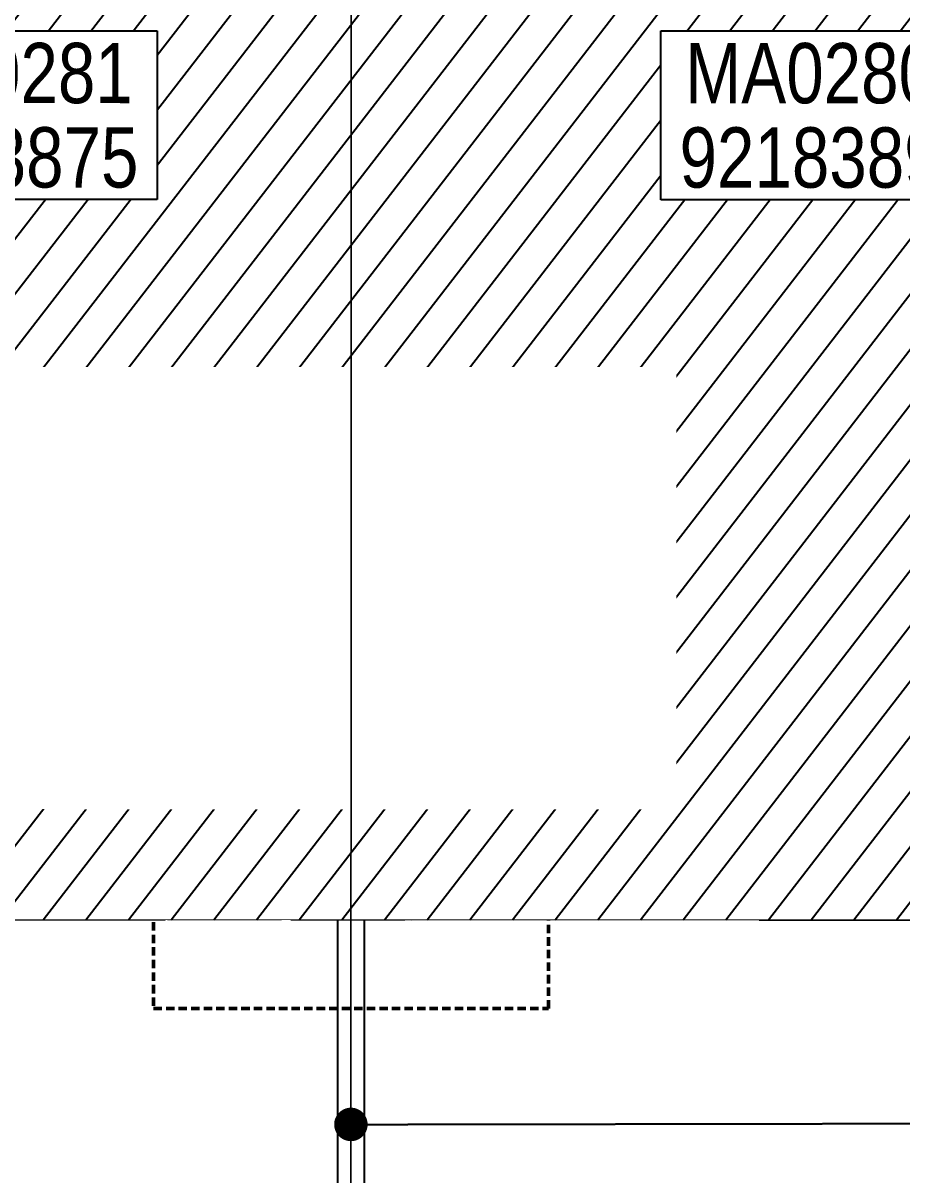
# Model space of a CAD drawing. Header units: centimetres. Extents: x -6122352 to 7132207, y -1694241 to 1947892.
# Drawn here: x 207969 to 214535, y -128891 to -120292 of the extents above; entities that cross this region are included whole.
import ezdxf
from ezdxf.xclip import XClip

# ---------------------------------------------------------------- set-up
doc = ezdxf.new("R2010")
doc.units = ezdxf.units.CM
doc.header["$MEASUREMENT"] = 0
doc.header["$XCLIPFRAME"] = 2
for name, pattern in [('DASHED2', [0.375, 0.25, -0.125]), ('XR-AR-END-SETTING OUT PLAN$0$23585-XR-AR-END-GROUND FLOOR$0$23261-XR-AR-SI-GF$0$HIDDEN', [0.375, 0.25, -0.125]), ('XR-AR-END-SETTING OUT PLAN$0$23585-XR-AR-END-GROUND FLOOR$0$945-4P-1-101-GROUND FLOOR PLAN$0$XR-MIDDLE-GROUND FLOOR PLAN$0$HIDDEN2', [0.1875, 0.125, -0.0625]), ('XR-AR-END-SETTING OUT PLAN$0$23585-XR-AR-END-GROUND FLOOR$0$XR-END-GROUND FLOOR PLAN$0$HIDDEN', [9.524999999999999, 6.35, -3.175]), ('XR-AR-END-SETTING OUT PLAN$0$23585-XR-AR-END-GROUND FLOOR$0$XR-END-GROUND FLOOR PLAN$0$HIDDEN2', [0.1875, 0.125, -0.0625]), ('XR-AR-MID-SETTING OUT FOR MASTER$0$23585-XR-AR-MID-GROUND FLOOR$0$23261-XR-AR-SI-GF$0$HIDDEN', [0.375, 0.25, -0.125]), ('XR-AR-MID-SETTING OUT FOR MASTER$0$23585-XR-AR-MID-GROUND FLOOR$0$945-4P-1-101-GROUND FLOOR PLAN$0$XR-MIDDLE-GROUND FLOOR PLAN$0$HIDDEN', [9.524999999999999, 6.35, -3.175]), ('XR-AR-MID-SETTING OUT FOR MASTER$0$23585-XR-AR-MID-GROUND FLOOR$0$945-4P-1-101-GROUND FLOOR PLAN$0$XR-MIDDLE-GROUND FLOOR PLAN$0$HIDDEN2', [0.1875, 0.125, -0.0625])]:
    doc.linetypes.add(name, pattern=pattern)
for name, color, linetype in [('00-MI-DIM', 7, 'Continuous'), ('@MI-REF LAYER', 7, 'Continuous'), ('B_TH_6', 7, 'Continuous'), ('XR-AR-END-SETTING OUT PLAN$0$23585-XR-AR-END-GROUND FLOOR$0$A-Flor-Hral', 3, 'Continuous'), ('XR-AR-END-SETTING OUT PLAN$0$23585-XR-AR-END-GROUND FLOOR$0$A-Flor-Strs', 1, 'Continuous'), ('XR-AR-MID-SETTING OUT FOR MASTER$0$23585-XR-AR-MID-GROUND FLOOR$0$GS-HATCH-FLOOR TILE', 251, 'Continuous')]:
    doc.layers.add(name, color=color, linetype=linetype)
doc.layers.add('08-Compound Wall-4', color=7, linetype='Continuous', lineweight=25, true_color=0xff4405)
doc.layers.add('23585-XR-AR-DAMAC PLOT LIMITS$0$1-End units', color=7, linetype='Continuous', lineweight=5, true_color=0xf8991e)
for name, color, linetype, lineweight in [('23585-XR-AR-DAMAC PLOT LIMITS$0$1-Mid units', 41, 'Continuous', 5), ('@ Foundations', 4, 'DASHED2', 50), ('A-ANNO-TEXT', 3, 'Continuous', 25), ('XR-AR-END-SETTING OUT PLAN$0$23585-XR-AR-END-GROUND FLOOR$0$A-DOOR-FULL', 1, 'Continuous', 9), ('XR-AR-END-SETTING OUT PLAN$0$23585-XR-AR-END-GROUND FLOOR$0$A-FLOR-OVHD', 9, 'XR-AR-END-SETTING OUT PLAN$0$23585-XR-AR-END-GROUND FLOOR$0$23261-XR-AR-SI-GF$0$HIDDEN', 15), ('XR-AR-END-SETTING OUT PLAN$0$23585-XR-AR-END-GROUND FLOOR$0$A-GLAZ-SILL', 8, 'Continuous', 5), ('XR-AR-END-SETTING OUT PLAN$0$23585-XR-AR-END-GROUND FLOOR$0$A-GLAZ-WNDO', 232, 'Continuous', 9), ('XR-AR-END-SETTING OUT PLAN$0$23585-XR-AR-END-GROUND FLOOR$0$A-WALL', 7, 'Continuous', 30), ('XR-AR-END-SETTING OUT PLAN$0$23585-XR-AR-END-GROUND FLOOR$0$A-WALL-FNSH', 9, 'Continuous', 5), ('XR-AR-END-SETTING OUT PLAN$0$23585-XR-AR-END-GROUND FLOOR$0$S-COLS', 51, 'Continuous', 40), ('XR-AR-END-SETTING OUT PLAN$0$23585-XR-AR-END-GROUND FLOOR$0$S-COLS-PATT', 8, 'Continuous', 5), ('XR-AR-MID-SETTING OUT FOR MASTER$0$23585-XR-AR-MID-GROUND FLOOR$0$$A-GLAZ-WNDO', 232, 'Continuous', 9), ('XR-AR-MID-SETTING OUT FOR MASTER$0$23585-XR-AR-MID-GROUND FLOOR$0$$A-WALL', 1, 'Continuous', 5), ('XR-AR-MID-SETTING OUT FOR MASTER$0$23585-XR-AR-MID-GROUND FLOOR$0$A-DOOR', 31, 'Continuous', 5), ('XR-AR-MID-SETTING OUT FOR MASTER$0$23585-XR-AR-MID-GROUND FLOOR$0$A-DOOR-FULL', 1, 'Continuous', 9), ('XR-AR-MID-SETTING OUT FOR MASTER$0$23585-XR-AR-MID-GROUND FLOOR$0$A-FLOR-OVHD', 9, 'XR-AR-MID-SETTING OUT FOR MASTER$0$23585-XR-AR-MID-GROUND FLOOR$0$23261-XR-AR-SI-GF$0$HIDDEN', 15), ('XR-AR-MID-SETTING OUT FOR MASTER$0$23585-XR-AR-MID-GROUND FLOOR$0$A-FLOR-PATT', 8, 'Continuous', 5), ('XR-AR-MID-SETTING OUT FOR MASTER$0$23585-XR-AR-MID-GROUND FLOOR$0$A-GLAZ-SILL', 8, 'Continuous', 5), ('XR-AR-MID-SETTING OUT FOR MASTER$0$23585-XR-AR-MID-GROUND FLOOR$0$A-GLAZ-WNDO', 232, 'Continuous', 9), ('XR-AR-MID-SETTING OUT FOR MASTER$0$23585-XR-AR-MID-GROUND FLOOR$0$A-WALL', 7, 'Continuous', 30), ('XR-AR-MID-SETTING OUT FOR MASTER$0$23585-XR-AR-MID-GROUND FLOOR$0$A-WALL-FNSH', 9, 'Continuous', 5), ('XR-AR-MID-SETTING OUT FOR MASTER$0$23585-XR-AR-MID-GROUND FLOOR$0$S-COLS', 51, 'Continuous', 40)]:
    doc.layers.add(name, color=color, linetype=linetype, lineweight=lineweight)
doc.styles.add('Xref group 33-41$0$Overall SOP Plan$0$LAC-609-NG10-1-XREF-GRID-125SC$0$GRID-DIM-NO', font='arial.ttf', dxfattribs={"width": 0.8})

# ---------------------------------------------------------------- blocks, each defined once
blk = doc.blocks.new('23585-XR-AR-DAMAC PLOT LIMITS')
at = {"layer": '23585-XR-AR-DAMAC PLOT LIMITS$0$1-End units', "color": 251, "true_color": 0x636466}
blk.add_lwpolyline([(496607.6463000001, 2768971.997500001), (496613.8277000003, 2768978.743899999), (496631.5229000002, 2768962.529899999), (496625.3415000001, 2768955.7837)], close=True, dxfattribs=at)
at = {"layer": '23585-XR-AR-DAMAC PLOT LIMITS$0$1-Mid units', "color": 251, "true_color": 0x636466}
blk.add_lwpolyline([(496613.8277000003, 2768978.743899999), (496617.8810999999, 2768983.1675), (496635.5762999998, 2768966.9537), (496631.5229000002, 2768962.529899999)], close=True, dxfattribs=at)
blk = doc.blocks.new('A$Cf093b529')
at = {"layer": 'A-ANNO-TEXT'}
blk.add_blockref('23585-XR-AR-DAMAC PLOT LIMITS', (-495391.9901121984, -2768603.441896566), dxfattribs=at)
blk = doc.blocks.new('XR-AR-END-SETTING OUT PLAN$0$23585-XR-AR-END-GROUND FLOOR$0$XR-END-GROUND FLOOR PLAN$0$A$C69996ABC')
at = {"layer": 'XR-AR-END-SETTING OUT PLAN$0$23585-XR-AR-END-GROUND FLOOR$0$A-GLAZ-SILL'}
blk.add_line((0.2499999770720933, 0.9999993968456202), (0.249999977072207, 0.0999993968456252), dxfattribs=at)
at = {"layer": 'XR-AR-END-SETTING OUT PLAN$0$23585-XR-AR-END-GROUND FLOOR$0$A-GLAZ-WNDO'}
for p, q in [((-2.292778056300904e-08, 0.9999993968456202), (-2.292778056300904e-08, 0.9499993968456231)), ((0.2499999770720933, 0.9999993968456202), (-2.292778056300904e-08, 0.9999993968456202)), ((-2.292778056300904e-08, 0.9499993968456231), (0.1499999770722127, 0.9499993968456231)), ((-2.292778056300904e-08, 0.9499993968456231), (-2.292778056300904e-08, 0.1499993968456224)), ((0.1499999770722127, 0.9499993968456231), (0.1499999770722127, 0.9999993968456202)), ((0.1499999770722109, 0.999999396845622), (0.1499999770722127, 0.09999939684562342)), ((0.1499999770722127, 0.1499993968456224), (-2.292778056300904e-08, 0.1499993968456224)), ((-2.292787470992153e-08, 0.09999939684561099), (-2.292787470992153e-08, 0.1499993968456099)), ((0.249999977072207, 0.0999993968456252), (-2.292778056300904e-08, 0.0999993968456252)), ((0.1499999770722127, 0.0999993968456252), (0.1499999770722127, 0.1499993968456224))]:
    blk.add_line(p, q, dxfattribs=at)
blk.add_lwpolyline([(-2.292779299750691e-08, 0.9499993968456231), (-2.292779299750691e-08, 0.1499993968456224), (0.04999997707220416, 0.1499993968456224), (0.04999997707220416, 0.9499993968456231)], close=True, dxfattribs=at)
blk.add_lwpolyline([(0.04999997707215442, 0.0999993968456181), (-2.292784451185526e-08, 0.0999993968456181)], dxfattribs=at)
blk = doc.blocks.new('*U129')
for points in [[(91, -5.684341886080801e-14), (41, -5.684341886080801e-14), (41, 1021), (91, 1021)], [(0, 0), (38, -5.684341886080801e-14), (38, -50), (50, -50), (50, -122.2222222027232), (0, -122.2222222027232)], [(1100, 2.842170943040401e-14), (1062, -2.842170943040401e-14), (1062, -49.99999999999997), (1050, -49.99999999999997), (1050, -122.2222222027231), (1100, -122.2222222027231)]]:
    blk.add_lwpolyline(points, close=True)
at = {"color": 8, "linetype": 'XR-AR-END-SETTING OUT PLAN$0$23585-XR-AR-END-GROUND FLOOR$0$XR-END-GROUND FLOOR PLAN$0$HIDDEN2'}
blk.add_arc((41, -5.684341886080801e-14), 1021, 1.594950045944486e-15, 90, dxfattribs=at)
at = {"layer": 'XR-AR-END-SETTING OUT PLAN$0$23585-XR-AR-END-GROUND FLOOR$0$A-GLAZ-SILL', "linetype": 'XR-AR-END-SETTING OUT PLAN$0$23585-XR-AR-END-GROUND FLOOR$0$945-4P-1-101-GROUND FLOOR PLAN$0$XR-MIDDLE-GROUND FLOOR PLAN$0$HIDDEN2', "ltscale": 3}
blk.add_lwpolyline([(0, 0), (1100, 0), (1100, -122.2222222027231), (0, -122.2222222027231)], close=True, dxfattribs=at)
blk = doc.blocks.new('*U36')
at = {"linetype": 'XR-AR-END-SETTING OUT PLAN$0$23585-XR-AR-END-GROUND FLOOR$0$XR-END-GROUND FLOOR PLAN$0$HIDDEN', "ltscale": 0.2}
blk.add_lwpolyline([(672.4602830045783, 0, 0, 0, 0), (125, 0, 16.74478720384293, 16.74478720384293, 0), (62.5, -171.7173430863004, 16.74478720384293, 16.74478720384293, 0), (-62.5, 171.7173430863004, 16.74478720384293, 16.74478720384293, 0), (-125, 0, 0, 0, 0), (-771.7815950174963, 0, 0, 0, 0)], format="xyseb", dxfattribs=at)
blk = doc.blocks.new('XR-AR-END-SETTING OUT PLAN$0$23585-XR-AR-END-GROUND FLOOR$0$A$C75a8815d')
at = {"layer": 'XR-AR-END-SETTING OUT PLAN$0$23585-XR-AR-END-GROUND FLOOR$0$S-COLS', "color": 252, "lineweight": 30}
for points in [[(6049.942233800888, 3656.816101551056), (6049.942234039307, 2256.816101551056), (6249.942233562469, 2256.816101074219), (6249.942234039307, 3656.816101551056)], [(6049.980292320251, 1200.000025510788), (6049.980292320251, 2.503395080566406e-05), (6249.980292320251, 2.574920654296875e-05), (6249.98029255867, 1200.000025510788)]]:
    blk.add_lwpolyline(points, close=True, dxfattribs=at)
blk = doc.blocks.new('XR-AR-END-SETTING OUT PLAN')
at = {"layer": '08-Compound Wall-4', "ltscale": 100}
blk.add_lwpolyline([(9050.103267982602, 5499.998775005341), (9050.09251640737, 1499.998362064362), (9250.094742581248, 1499.998362064362), (9250.109640672803, 5500)], dxfattribs=at)
at = {"layer": 'XR-AR-END-SETTING OUT PLAN$0$23585-XR-AR-END-GROUND FLOOR$0$A-Flor-Hral', "color": 8}
for p, q in [((8050.101679697633, 11545.01038455963), (8050.101679816842, 12849.99880218506)), ((8000.101679816842, 11526.76096343994), (8000.101679638028, 12799.9988026619))]:
    blk.add_line(p, q, dxfattribs=at)
at = {"layer": 'XR-AR-END-SETTING OUT PLAN$0$23585-XR-AR-END-GROUND FLOOR$0$A-FLOR-OVHD', "color": 8, "ltscale": 5}
blk.add_lwpolyline([(8549.788042202592, 7912.670323371887), (9049.957647934556, 7912.670322418213), (9049.952654078603, 7412.671722888947), (8549.783047452569, 7412.671722888947)], close=True, dxfattribs=at)
for points in [[(9049.957647934556, 7912.670322418213), (8549.783047452569, 7412.671722888947)], [(8549.788042202592, 7912.670323371887), (9049.952654078603, 7412.671722888947)], [(8850.100989177823, 5750.000926971436), (9050.100988641381, 6550.001236915588)], [(8850.100989356637, 6550.001235961914), (9050.100988820195, 5750.000613689423)]]:
    blk.add_lwpolyline(points, dxfattribs=at)
at = {"layer": 'XR-AR-END-SETTING OUT PLAN$0$23585-XR-AR-END-GROUND FLOOR$0$A-Flor-Strs', "color": 8}
for p, q in [((7950.101679757237, 12799.99880218506), (7950.101679638028, 11508.51154327393)), ((8000.101679578424, 12189.9988026619), (7950.101679220796, 12189.99880313873)), ((8050.101679816842, 12189.99880218506), (9050.098278596997, 12189.99880218506)), ((8000.101679638028, 11909.9988026619), (7950.101679757237, 11909.99880218506)), ((8050.101679697633, 11909.99880218506), (9050.09884442389, 11909.99880218506)), ((8000.1016792804, 11629.99880218506), (7950.101679697633, 11629.9988026619)), ((8050.101679578424, 11629.9988026619), (8280.101679757237, 11629.9988026619))]:
    blk.add_line(p, q, dxfattribs=at)
at = {"layer": 'XR-AR-END-SETTING OUT PLAN$0$23585-XR-AR-END-GROUND FLOOR$0$A-Flor-Strs', "color": 8, "linetype": 'XR-AR-END-SETTING OUT PLAN$0$23585-XR-AR-END-GROUND FLOOR$0$XR-END-GROUND FLOOR PLAN$0$HIDDEN', "ltscale": 0.1}
for p, q in [((8280.101679757237, 11629.9988026619), (8413.821876481175, 11629.99880123138)), ((8500.024220243096, 11629.99880313873), (9050.1016792804, 11629.9988026619)), ((8000.101679101586, 9059.998802661896), (8000.101679816842, 11526.76096343994)), ((8050.101679995656, 9009.99880361557), (8050.101679697633, 11545.01038455963)), ((7950.101679638028, 11508.51154327393), (7950.101679220796, 8109.998775959015)), ((8000.101679101586, 11349.99880361557), (7950.101679578424, 11349.9988026619)), ((8050.101679816842, 11349.99880170822), (9050.101679578424, 11349.99880218506)), ((8000.101679936051, 11069.9988026619), (7950.101679638028, 11069.99880218506)), ((8050.101679161191, 11069.9988026619), (9050.101679518819, 11069.9988026619)), ((8000.101679876447, 10789.99880170822), (7950.101679697633, 10789.99880170822)), ((8050.101679161191, 10789.9988026619), (9050.101679936051, 10789.9988026619)), ((8000.101679340005, 10509.9988026619), (7950.101679697633, 10509.99880218506)), ((8050.1016792804, 10509.9988026619), (9050.10168005526, 10509.9988026619)), ((8000.101679936051, 10229.99880361557), (7950.101679161191, 10229.99880218506)), ((8050.101679697633, 10229.99880218506), (9030.10179080069, 10229.99880218506)), ((8000.1016792804, 9949.998801708221), (7950.101679161191, 9949.998803138733)), ((8050.101679876447, 9949.998803138733), (9030.102049306035, 9949.998802661896)), ((8050.10167939961, 9839.998801708221), (9030.10256792605, 9839.998803138733)), ((8000.101679101586, 9669.998802661896), (7950.101679220796, 9669.998802661896)), ((8050.101679995656, 9669.998802661896), (9030.10230870545, 9669.998801708221)), ((8000.101679638028, 9389.99880361557), (7950.101679816842, 9389.998801708221)), ((8050.101679220796, 9389.998803138733), (9030.10256780684, 9389.998802661896)), ((8000.1016792804, 9109.998802185059), (7950.101679697633, 9109.998802661896)), ((7950.101679816842, 9059.998802185059), (8000.101679101586, 9059.998802661896)), ((8050.101679518819, 9109.998801708221), (9030.102826371789, 9109.998802185059)), ((7950.101679757237, 9009.998802185059), (8050.101679995656, 9009.99880361557)), ((7950.101679220796, 8209.998776435852), (9050.101679340005, 8209.998775959015)), ((7950.101679578424, 8159.998775959015), (9050.101679757237, 8159.998775959015)), ((7950.101679697633, 8109.998775482178), (9050.101679220796, 8109.998776435852))]:
    blk.add_line(p, q, dxfattribs=at)
at = {"layer": 'XR-AR-END-SETTING OUT PLAN$0$23585-XR-AR-END-GROUND FLOOR$0$A-Flor-Strs', "color": 8}
for points in [[(8550.099979057908, 12189.9988026619), (8550.099979355931, 13299.9988026619), (7110.101679578424, 13299.9988026619)], [(8413.821876481175, 11629.99880123138), (8500.101679578424, 11629.99880218506)]]:
    blk.add_lwpolyline(points, dxfattribs=at)
at = {"layer": 'XR-AR-END-SETTING OUT PLAN$0$23585-XR-AR-END-GROUND FLOOR$0$A-Flor-Strs', "color": 8, "const_width": 19.99999999999999}
blk.add_lwpolyline([(8325.09997971356, 12329.9988026619), (8550.099979057908, 12189.9988026619), (8775.099979296327, 12329.9988026619)], dxfattribs=at)
at = {"layer": 'XR-AR-END-SETTING OUT PLAN$0$23585-XR-AR-END-GROUND FLOOR$0$A-WALL', "color": 8}
for p, q in [((8100.103449121118, 6650.001530170441), (9250.102083936334, 6650.001235961914)), ((8100.103448942304, 6649.995383739471), (8100.103448823094, 6549.995381832123)), ((8750.100989356637, 5750.00088596344), (8750.10135139525, 6650.001235485077)), ((9250.102083936334, 6650.001235961914), (9250.10342015326, 5500.000282287598)), ((8100.103448823094, 6549.995381832123), (8750.10098965466, 6549.995383262634)), ((8700.105231657624, 5750.00093126297), (8750.100989356637, 5750.00088596344)), ((8700.105231955647, 5500.000931739807), (8700.105231657624, 5750.00093126297)), ((9250.10342015326, 5500.000282287598), (8700.105231955647, 5500.000931739807)), ((9050.103268936276, 5500.000613689423), (9050.103544667363, 5500.000606536865))]:
    blk.add_line(p, q, dxfattribs=at)
for points in [[(9250.102083459496, 6650.001490592957), (9050.100989297032, 6650.001235485077), (9050.10098965466, 8750.000639915466), (6850.11106570065, 8750.002635478973), (6850.111066058278, 8700.0026679039), (6750.111065879464, 8700.002668380737), (6750.111065879464, 8750.000871658325), (6650.111065939069, 8750.000871658325), (6650.111065283418, 8850.002022743225), (6950.111065164208, 8850.002250671387), (6950.111065879464, 8899.99970960617), (7050.111065879464, 8899.99970817566), (7050.11106570065, 8850.002797603607), (9050.099628582597, 8850.000640392303), (9050.10098899901, 10349.9981546402), (7050.11106581986, 10349.99975156784), (7050.111065998673, 9799.999710083008), (6950.11106570065, 9799.999708652496), (6950.112433806062, 10550.00580835342), (7050.108891561627, 10550.00580835342), (7050.104876235127, 10449.99988079071), (9050.099116638303, 10449.9981546402), (9049.948119357228, 19523.36598014832), (9249.950268521905, 19523.36597967148)], [(7150.094104841352, 12100.00231599808), (7100.102138116956, 12100.00252103806), (7100.093048885465, 11550.00643920898), (7150.094104602933, 11550.0062289238)], [(3250.129348710179, 5499.998108386993), (7760.105232134461, 5500.00174665451), (7760.105232253671, 5750.00045633316), (3250.129348531365, 5749.997789859772)]]:
    blk.add_lwpolyline(points, close=True, dxfattribs=at)
for points in [[(7250.100541964173, 12200.0021109581), (7250.100542083383, 11450.00580835342), (6950.09668238461, 11450.00602960587), (6950.103889837861, 12750.00211143494), (7950.111920431256, 12750.00211048126), (7950.111738994718, 12650.0021109581), (7100.100542083383, 12650.00211143494), (7100.10202242434, 12200.0021109581), (7250.100541964173, 12200.0021109581), (7250.100541964173, 12200.0021109581), (7250.100541964173, 12200.0021109581)], [(7050.107981041074, 10449.99988079071), (7050.11106581986, 10349.99975156784)], [(9050.097692385316, 10449.99815511703), (9050.097612991929, 10349.99815368652)], [(6750.111065879464, 7650.002737045288), (6750.111066058278, 7800.0026679039), (6850.11106570065, 7800.002666950226), (6850.11106581986, 7750.002600669861), (7450.102789118886, 7750.002596378326), (7450.109474554658, 5750.002065181732), (7350.099751725793, 5750.002155780792), (7350.098205640912, 7650.002731323242), (6750.098205819726, 7650.002736091614)], [(9050.100989297032, 5750.000905513763), (8850.100989177823, 5750.000926971436), (8850.100989356637, 6550.001235961914), (9050.100988641381, 6550.001236915588), (9050.100989297032, 5750.000905513763)]]:
    blk.add_lwpolyline(points, dxfattribs=at)
at = {"layer": 'XR-AR-END-SETTING OUT PLAN$0$23585-XR-AR-END-GROUND FLOOR$0$A-WALL-FNSH', "color": 8}
for p, q in [((6870.111065760255, 8700.0026679039), (6850.111066058278, 8700.0026679039)), ((9030.101671114564, 8730.002635002136), (6870.111066117883, 8730.002635478973)), ((6870.111066117883, 8730.002635478973), (6870.111065760255, 8700.0026679039)), ((9030.100997403264, 6670.001235961914), (9030.101671114564, 8730.002635002136)), ((8080.103449121118, 6670.001235485077), (9030.100997403264, 6670.001235961914)), ((8080.103449121118, 6670.001235485077), (8080.103449121118, 6529.995382785797)), ((8080.103449121118, 6529.995382785797), (8730.100987806916, 6529.995383262634)), ((8730.100989297032, 5770.000855922699), (8730.100987806916, 6529.995383262634)), ((8680.105232074857, 5770.000784397125), (8730.100989297032, 5770.000855922699)), ((8680.105231896043, 5650.000813007355), (8680.105232074857, 5770.000784397125))]:
    blk.add_line(p, q, dxfattribs=at)
for points in [[(6981.517476037145, 9799.999709129333), (7070.111065760255, 9799.999709129333), (7070.111065641046, 10329.99975156784), (9030.101697996259, 10329.99975156784), (9030.103048160672, 8870.000639915466), (7070.11106581986, 8870.000638961792), (7070.111065879464, 8899.999708652496), (7050.110617592931, 8899.999709129333)], [(6850.11106570065, 7800.002666950226), (6870.111065641046, 7800.002668380737), (6870.111066237092, 7770.002596378326), (7470.109485939145, 7770.002596378326), (7470.10947497189, 5770.000277042389), (7780.105232134461, 5770.001747131348), (7780.105232253671, 5650.000813484192)]]:
    blk.add_lwpolyline(points, dxfattribs=at)
at = {"layer": 'XR-AR-END-SETTING OUT PLAN$0$23585-XR-AR-END-GROUND FLOOR$0$S-COLS-PATT', "color": 8}
for p, q in [((7100.094104662538, 12100.00252056122), (7137.39188285172, 12100.00252103806)), ((7141.909268274903, 12100.00252199173), (7150.094105020165, 12100.00252056122)), ((7200.100542381406, 12100.0021109581), (7250.100542142987, 12100.0021109581))]:
    blk.add_line(p, q, dxfattribs=at)
at = {"color": 8, "xscale": 1000.000000000054, "yscale": 1000.000000000054, "zscale": 1000.000000000054, "rotation": 90}
blk.add_blockref('XR-AR-END-SETTING OUT PLAN$0$23585-XR-AR-END-GROUND FLOOR$0$XR-END-GROUND FLOOR PLAN$0$A$C69996ABC', (8780.104629173875, 5500.000836372375), dxfattribs=at)
at = {"layer": 'XR-AR-END-SETTING OUT PLAN$0$23585-XR-AR-END-GROUND FLOOR$0$A-DOOR-FULL', "color": 8, "rotation": 270}
for p, xscale, yscale, zscale in [((7050.108891561627, 10550.00580835342), -0.8181818181818169, 0.8181818181818169, 0.8181818181818167), ((7050.111065879464, 8899.99970817566), -0.8181818181818169, 0.8181818181818169, 0.8181818181818167), ((6850.111066058278, 8700.0026679039), 0.8181818181818152, 0.8181818181818152, 0.8181818181818152)]:
    blk.add_blockref('*U129', p, dxfattribs=dict(at, xscale=xscale, yscale=yscale, zscale=zscale))
at = {"layer": 'XR-AR-END-SETTING OUT PLAN$0$23585-XR-AR-END-GROUND FLOOR$0$A-FLOR-OVHD', "color": 8, "xscale": -0.999999999999999, "rotation": 199.9831065219304}
blk.add_blockref('*U36', (8500.047801986337, 11709.97920942307), dxfattribs=at)
at = {"layer": 'XR-AR-END-SETTING OUT PLAN$0$23585-XR-AR-END-GROUND FLOOR$0$S-COLS-PATT', "color": 8}
blk.add_blockref('XR-AR-END-SETTING OUT PLAN$0$23585-XR-AR-END-GROUND FLOOR$0$A$C75a8815d', (3000.129344239831, 5499.998310089111), dxfattribs=at)
blk = doc.blocks.new('END UNIT')
at = {"xscale": 0.001, "yscale": 0.001, "zscale": 0.001}
blk.add_blockref('XR-AR-END-SETTING OUT PLAN', (-9.150201729830158, 0), dxfattribs=at)
blk = doc.blocks.new('XR-AR-MID-SETTING OUT FOR MASTER$0$23585-XR-AR-MID-GROUND FLOOR$0$945-4P-1-101-GROUND FLOOR PLAN$0$XR-MIDDLE-CAR PARK HATCH')
at = {"layer": 'XR-AR-MID-SETTING OUT FOR MASTER$0$23585-XR-AR-MID-GROUND FLOOR$0$A-FLOR-PATT'}
blk.add_lwpolyline([(9250.002853021142, 100.0129149327577), (9249.99679574091, 5500.000000009181), (15050.00005108526, 5502.664669244065), (15050.00005108526, 100.450321876061)], close=True, dxfattribs=at)
blk = doc.blocks.new('*U1930')
for points in [[(91, -5.684341886080801e-14), (41, -5.684341886080801e-14), (41, 1021), (91, 1021)], [(0, 0), (38, -5.684341886080801e-14), (38, -50), (50, -50), (50, -122.2246979483663), (0, -122.2246979483663)], [(1100, 2.842170943040401e-14), (1062, -2.842170943040401e-14), (1062, -49.99999999999997), (1050, -49.99999999999997), (1050, -122.2246979483662), (1100, -122.2246979483662)]]:
    blk.add_lwpolyline(points, close=True)
at = {"color": 8, "linetype": 'XR-AR-MID-SETTING OUT FOR MASTER$0$23585-XR-AR-MID-GROUND FLOOR$0$945-4P-1-101-GROUND FLOOR PLAN$0$XR-MIDDLE-GROUND FLOOR PLAN$0$HIDDEN2'}
blk.add_arc((41, -5.684341886080801e-14), 1021, 1.594950045944486e-15, 90, dxfattribs=at)
at = {"layer": 'XR-AR-MID-SETTING OUT FOR MASTER$0$23585-XR-AR-MID-GROUND FLOOR$0$A-GLAZ-SILL', "linetype": 'XR-AR-MID-SETTING OUT FOR MASTER$0$23585-XR-AR-MID-GROUND FLOOR$0$945-4P-1-101-GROUND FLOOR PLAN$0$XR-MIDDLE-GROUND FLOOR PLAN$0$HIDDEN2', "ltscale": 3}
blk.add_lwpolyline([(0, 0), (1100, 0), (1100, -122.2246979483662), (0, -122.2246979483662)], close=True, dxfattribs=at)
blk = doc.blocks.new('*U27')
for points in [[(91, -5.684341886080801e-14), (41, -5.684341886080801e-14), (41, 1021), (91, 1021)], [(0, 0), (38, -5.684341886080801e-14), (38, -50), (50, -50), (50, -249.9999019090924), (0, -249.9999019090924)], [(1100, 2.842170943040401e-14), (1062, -2.842170943040401e-14), (1062, -49.99999999999997), (1050, -49.99999999999997), (1050, -249.9999019090924), (1100, -249.9999019090924)]]:
    blk.add_lwpolyline(points, close=True)
at = {"color": 8, "linetype": 'XR-AR-MID-SETTING OUT FOR MASTER$0$23585-XR-AR-MID-GROUND FLOOR$0$945-4P-1-101-GROUND FLOOR PLAN$0$XR-MIDDLE-GROUND FLOOR PLAN$0$HIDDEN2'}
blk.add_arc((41, -5.684341886080801e-14), 1021, 1.594950045944486e-15, 90, dxfattribs=at)
at = {"layer": 'XR-AR-MID-SETTING OUT FOR MASTER$0$23585-XR-AR-MID-GROUND FLOOR$0$A-GLAZ-SILL', "linetype": 'XR-AR-MID-SETTING OUT FOR MASTER$0$23585-XR-AR-MID-GROUND FLOOR$0$945-4P-1-101-GROUND FLOOR PLAN$0$XR-MIDDLE-GROUND FLOOR PLAN$0$HIDDEN2', "ltscale": 3}
blk.add_lwpolyline([(0, 0), (1100, 0), (1100, -249.9999019090924), (0, -249.9999019090924)], close=True, dxfattribs=at)
blk = doc.blocks.new('XR-AR-MID-SETTING OUT FOR MASTER$0$23585-XR-AR-MID-GROUND FLOOR$0$945-4P-1-101-GROUND FLOOR PLAN$0$XR-MIDDLE-GROUND FLOOR PLAN$0$A$C70344426')
at = {"layer": 'XR-AR-MID-SETTING OUT FOR MASTER$0$23585-XR-AR-MID-GROUND FLOOR$0$A-GLAZ-SILL'}
blk.add_line((0.2499999770719823, 2.649999396845162), (0.2499999770722034, -6.03154830969288e-07), dxfattribs=at)
at = {"layer": 'XR-AR-MID-SETTING OUT FOR MASTER$0$23585-XR-AR-MID-GROUND FLOOR$0$A-GLAZ-WNDO'}
for p, q in [((-2.292779743839901e-08, 2.649999396845162), (-2.292779743839901e-08, 2.599999396845165)), ((-2.292779743839901e-08, 2.649999396845162), (0.2499999770719823, 2.649999396845162)), ((-2.292779743839901e-08, 2.599999396845165), (0.14999997707221, 2.599999396845165)), ((0.14999997707221, 2.599999396845165), (0.14999997707221, 2.649999396845162)), ((0.14999997707221, 2.599999396845165), (0.1499999770722091, -6.031548327456449e-07)), ((-2.29277832275443e-08, 1.799999396845166), (-2.29277832275443e-08, 1.749999396845167)), ((0.14999997707221, 1.799999396845166), (-2.29277832275443e-08, 1.799999396845166)), ((-2.29277832275443e-08, 1.749999396845167), (0.14999997707221, 1.749999396845167)), ((0.14999997707221, 1.749999396845167), (0.14999997707221, 1.799999396845166)), ((-2.29277832275443e-08, 0.8999993968451641), (-2.292778233936588e-08, 0.8499993968451669)), ((0.14999997707221, 0.8999993968451641), (-2.29277832275443e-08, 0.8999993968451641)), ((0.14999997707221, 0.8499993968451669), (0.14999997707221, 0.8999993968451641)), ((-2.292778233936588e-08, 0.8499993968451669), (0.14999997707221, 0.8499993968451669)), ((-2.292778233936588e-08, 0.8499993968451669), (-2.292778233936588e-08, 0.04999939684516619)), ((0.1499999770722091, 0.04999939684516619), (-2.292778233936588e-08, 0.04999939684516619)), ((-2.29278782626352e-08, -6.031548451801427e-07), (-2.29278782626352e-08, 0.04999939684515198)), ((0.1499999770722091, -6.03154830969288e-07), (0.1499999770722091, 0.04999939684516619)), ((0.2499999770722034, -6.03154830969288e-07), (-2.292778233936588e-08, -6.03154830969288e-07))]:
    blk.add_line(p, q, dxfattribs=at)
blk.add_lwpolyline([(0.04999997707220061, 1.799999396845166), (0.04999997707219972, 2.599999396845165), (-2.292779743839901e-08, 2.599999396845165), (-2.292779566204217e-08, 0.8999993968451641), (0.0499999770722015, 0.8999993968451641), (0.04999997707220061, 1.749999396845167)], dxfattribs=at)
blk.add_lwpolyline([(-2.292779566204217e-08, 0.8499993968451669), (-2.292779655022059e-08, 0.04999939684516619), (0.04999997707220061, 0.04999939684516619), (0.0499999770722015, 0.8499993968451669)], close=True, dxfattribs=at)
blk = doc.blocks.new('*U28')
for points in [[(0, 69.99999979828543), (38, 69.99999979828549), (38, 119.9999997982854), (50, 119.9999997982854), (50, 179.9999998655237), (0, 179.9999998655237)], [(1100, 69.9999997982854), (1062, 69.99999979828546), (1062, 119.9999997982854), (1050, 119.9999997982854), (1050, 179.9999998655236), (1100, 179.9999998655236)], [(91, 69.99999979828549), (41, 69.99999979828549), (41, -951.0000002017147), (91, -951.0000002017147)]]:
    blk.add_lwpolyline(points, close=True)
at = {"color": 8, "linetype": 'XR-AR-MID-SETTING OUT FOR MASTER$0$23585-XR-AR-MID-GROUND FLOOR$0$945-4P-1-101-GROUND FLOOR PLAN$0$XR-MIDDLE-GROUND FLOOR PLAN$0$HIDDEN2'}
blk.add_arc((41, 69.99999979828549), 1021, 270, 0, dxfattribs=at)
at = {"layer": 'XR-AR-MID-SETTING OUT FOR MASTER$0$23585-XR-AR-MID-GROUND FLOOR$0$A-GLAZ-SILL', "linetype": 'XR-AR-MID-SETTING OUT FOR MASTER$0$23585-XR-AR-MID-GROUND FLOOR$0$945-4P-1-101-GROUND FLOOR PLAN$0$XR-MIDDLE-GROUND FLOOR PLAN$0$HIDDEN2', "ltscale": 3}
blk.add_lwpolyline([(0, 69.99999979828543), (1100, 69.99999979828543), (1100, 179.9999998655236), (0, 179.9999998655236)], close=True, dxfattribs=at)
blk = doc.blocks.new('XR-AR-MID-SETTING OUT FOR MASTER$0$23585-XR-AR-MID-GROUND FLOOR$0$945-4P-1-101-GROUND FLOOR PLAN$0$XR-MIDDLE-GROUND FLOOR PLAN$0$A$C2DB306E2')
at = {"layer": 'XR-AR-MID-SETTING OUT FOR MASTER$0$23585-XR-AR-MID-GROUND FLOOR$0$A-DOOR-FULL'}
for p, q in [((0.1500002073711251, 1.24999990754791), (0.05000020737113076, 1.24999990754791)), ((0.05000020737113076, 1.24999990754791), (0.05000020737113076, 1.199999907547909)), ((0.1500002073711251, 1.199999907547909), (0.1500002073711251, 1.24999990754791)), ((0.05000020737113076, 1.199999907547909), (0.1500002073711251, 1.199999907547909)), ((2.073711318217875e-07, 0.7999999075479082), (2.073711318217875e-07, -9.245209264818754e-08)), ((2.073711318217875e-07, 0.7999999075479082), (0.04000020737113097, 0.7999999075479082)), ((0.04000020737113097, 0.7999999075479082), (0.04000020737113452, -9.245209264818754e-08)), ((0.05000020737113253, 0.3499999075479089), (0.05000020737113253, 0.3999999075479096)), ((0.05000020737113253, 0.3999999075479096), (0.1500002073711322, 0.399999907547908)), ((0.1500002073711322, 0.3499999075479073), (0.05000020737113253, 0.3499999075479089)), ((0.1500002073711322, 0.399999907547908), (0.1500002073711322, 0.3499999075479073)), ((2.073711318217875e-07, -9.245209264818754e-08), (0.04000020737113452, -9.245209264818754e-08))]:
    blk.add_line(p, q, dxfattribs=at)
at = {"layer": 'XR-AR-MID-SETTING OUT FOR MASTER$0$23585-XR-AR-MID-GROUND FLOOR$0$A-GLAZ-SILL', "linetype": 'XR-AR-MID-SETTING OUT FOR MASTER$0$23585-XR-AR-MID-GROUND FLOOR$0$945-4P-1-101-GROUND FLOOR PLAN$0$XR-MIDDLE-GROUND FLOOR PLAN$0$HIDDEN2', "ltscale": 3}
for p, q in [((0.05000020737113076, 1.199999907547909), (0.05000020737113431, 0.399999907547908)), ((0.1500002073711251, 1.199999907547909), (0.1500002073711304, 0.3999999075479083))]:
    blk.add_line(p, q, dxfattribs=at)
blk = doc.blocks.new('XR-AR-MID-SETTING OUT FOR MASTER$0$23585-XR-AR-MID-GROUND FLOOR$0$945-4P-1-101-GROUND FLOOR PLAN$0$XR-MIDDLE-GROUND FLOOR PLAN$0$WRFWF')
at = {"layer": 'XR-AR-MID-SETTING OUT FOR MASTER$0$23585-XR-AR-MID-GROUND FLOOR$0$A-FLOR-OVHD', "linetype": 'XR-AR-MID-SETTING OUT FOR MASTER$0$23585-XR-AR-MID-GROUND FLOOR$0$945-4P-1-101-GROUND FLOOR PLAN$0$XR-MIDDLE-GROUND FLOOR PLAN$0$HIDDEN', "ltscale": 0.1}
for p, q in [((9250.00889430586, 14089.9999996908), (9250.008894346622, 9909.449274283641)), ((10350.00889432596, 14089.44927426482), (9250.008894305867, 14089.44927426484)), ((10350.00889432159, 13809.44927426483), (9250.008894308598, 13809.44927426484)), ((10350.00889431722, 13529.44927426483), (9250.008894311328, 13529.44927426484)), ((10350.00889431286, 13249.44927426483), (9250.008894314058, 13249.44927426484)), ((10350.00889431286, 12969.44927426484), (9250.008894314054, 12969.44927426485)), ((10350.00889431285, 12689.44927426484), (9250.00889431405, 12689.44927426486)), ((10350.00889431285, 12409.44927426485), (9250.008894314047, 12409.44927426486)), ((10350.00889431284, 12129.44927426485), (9250.008894314044, 12129.44927426487)), ((10350.00889431284, 11849.44927426486), (9250.00889431404, 11849.44927426487)), ((10350.00889431284, 11569.44927426486), (9250.008894314036, 11569.44927426488)), ((10350.00889431283, 11289.44927426487), (9250.00889431403, 11289.44927426488)), ((10350.00889431283, 11009.44927426487), (9250.008894314027, 11009.44927426489)), ((10350.00889432794, 11009.4492742833), (10350.00889432794, 9909.449274272882)), ((10350.00889432794, 9909.449274272882), (9250.008894346622, 9909.449274283641))]:
    blk.add_line(p, q, dxfattribs=at)
blk.add_lwpolyline([(10350.00889430916, 14369.99999969173), (10350.00889431698, 11009.4492742833)], dxfattribs=at)
blk = doc.blocks.new('XR-AR-MID-SETTING OUT FOR MASTER$0$23585-XR-AR-MID-GROUND FLOOR$0$A$C08698786')
at = {"layer": 'XR-AR-MID-SETTING OUT FOR MASTER$0$23585-XR-AR-MID-GROUND FLOOR$0$S-COLS', "color": 252, "lineweight": 30}
for points in [[(-100.029412984848, 9156.81441116333), (-100.029412984848, 7756.814410686493), (99.97058701515198, 7756.81441116333), (99.97058701515198, 9156.814410686493)], [(-99.99135446548462, 6699.998335123062), (-99.99135446548462, 5499.998335123062), (100.0086455345154, 5499.998334884644), (100.0086455345154, 6699.998334646225)]]:
    blk.add_lwpolyline(points, close=True, dxfattribs=at)
blk = doc.blocks.new('XR-AR-MID-SETTING OUT FOR MASTER')
at = {"layer": 'XR-AR-MID-SETTING OUT FOR MASTER$0$23585-XR-AR-MID-GROUND FLOOR$0$A-FLOR-OVHD', "color": 8, "linetype": 'XR-AR-MID-SETTING OUT FOR MASTER$0$23585-XR-AR-MID-GROUND FLOOR$0$23261-XR-AR-SI-GF$0$HIDDEN', "ltscale": 5}
blk.add_lwpolyline([(2749.981962949038, 12002.63648319244), (3249.976088136435, 12002.63648366928), (3249.976087421179, 11502.65313434601), (2749.981963723898, 11502.65313434601)], close=True, dxfattribs=at)
for points in [[(2749.981962949038, 12002.63648319244), (3249.976087421179, 11502.65313434601)], [(2749.981963723898, 11502.65313434601), (3249.976088136435, 12002.63648366928)]]:
    blk.add_lwpolyline(points, dxfattribs=at)
at = {"layer": 'XR-AR-MID-SETTING OUT FOR MASTER$0$23585-XR-AR-MID-GROUND FLOOR$0$A-WALL', "color": 8}
for points in [[(99.99999931454659, 19472.65428209305), (-99.99999925494194, 19472.65428256989), (-99.998236566782, 5500.00000667572), (100.0017631351948, 5500.000006198883), (99.9995484650135, 8850.141927242279), (1100.048611491919, 8850.10940027237), (1100.048611015081, 8950.109399795532), (100.03925588727, 8950.072475910187), (100.0088088810444, 10949.9982419014), (2099.951952844858, 10949.99824142456), (2099.998660355806, 9950.143901348114), (2199.988806992769, 9950.143900871277), (2200.057162195444, 11149.97698402405), (2100.075846284628, 11149.97698354721), (2100.039519578218, 11049.97698402405), (100.0088088810444, 11049.99824142456)], [(2200.013650625944, 13652.63605213165), (2200.017217665911, 13652.6360502243), (2200.024336546659, 13852.63604974747), (1199.974533885717, 13852.65850543976), (1199.974534541368, 13752.66171360016), (1850.013650208712, 13752.64729642868), (1850.013650685549, 13102.64278697968), (2100.128742069006, 13102.63829755783), (2100.128742545843, 12652.63829708099), (1949.986809521914, 12652.64009141922), (1949.9868093431, 12552.35255002975), (2100.055755704641, 12552.35255050659), (2100.016017049551, 12049.97720527649), (2199.959899276495, 12049.97720527649), (2199.999632865191, 13202.6360502243), (2050.003180772066, 13202.63829612732), (2050.012347489595, 13652.63829517365), (2200.019845813513, 13652.63604927063)], [(3400.011432737112, 12202.66620731354), (3500.05377843976, 12202.66548633575), (3500.054259866476, 11502.6662735939), (4400.00315502286, 11502.6662735939), (4400.003322631121, 11252.66687631607), (3650.009347468615, 11252.66637420654), (3650.00999417901, 11027.59896087646), (3399.999906569719, 11027.60113668442)], [(4249.99788531661, 5499.997992992401), (3049.999798089266, 5499.998546600342), (3049.999915927649, 5749.998607635498), (4000.1953599751, 5749.998309612274), (4000.194991916418, 8849.999089241028), (3300.031373769045, 8849.999089241028), (3300.03137382865, 8950.028236865997), (3399.980282574892, 8950.188519954681), (3400.07691988349, 9927.598960876465), (3649.996516317129, 9927.59895992279), (3650.010299950838, 9100.016639709473), (4249.999546438456, 9099.986570835114)], [(2100.104106515646, 8950.142809391022), (2099.943570882082, 9050.155592918396), (2199.988806694746, 9050.153767585754), (2199.989685982466, 8950.146322250366), (2300.031373292208, 8950.151598453522), (2300.031373888254, 8850.08178806305), (2000.048611432314, 8850.14280796051), (2000.048610955477, 8950.14280796051)], [(99.9999164044857, 5750.000005722046), (399.9999158680439, 5750.00000667572), (399.9998005926609, 5499.999855995178), (99.99991658329964, 5500.000007152557)]]:
    blk.add_lwpolyline(points, close=True, dxfattribs=at)
blk.add_lwpolyline([(2100.039519578218, 11049.97698402405), (2100.039519578218, 10949.99824142456)], dxfattribs=at)
at = {"layer": 'XR-AR-MID-SETTING OUT FOR MASTER$0$23585-XR-AR-MID-GROUND FLOOR$0$A-WALL-FNSH', "color": 8}
for points in [[(2080.02239587903, 10929.99824142456), (119.995479375124, 10929.99824142456), (119.9793129861355, 8972.785739421844), (1100.04861047864, 8972.787498474121), (1100.048610597849, 8952.787498474121)], [(2099.966006189585, 9949.988984107971), (2079.984055787325, 9949.990225315094), (2080.02239587903, 10929.99824142456)]]:
    blk.add_lwpolyline(points, dxfattribs=at)
at = {"layer": '08-Compound Wall-4', "ltscale": 100}
blk.add_blockref('XR-AR-MID-SETTING OUT FOR MASTER$0$23585-XR-AR-MID-GROUND FLOOR$0$945-4P-1-101-GROUND FLOOR PLAN$0$XR-MIDDLE-CAR PARK HATCH', (-9150.000085264444, 0.1875896453857422), dxfattribs=at)
at = {"layer": 'XR-AR-MID-SETTING OUT FOR MASTER$0$23585-XR-AR-MID-GROUND FLOOR$0$$A-GLAZ-WNDO', "color": 8, "xscale": -1000.000000000001, "yscale": 1000.000000000001, "zscale": 1000.000000000001, "rotation": 270}
blk.add_blockref('XR-AR-MID-SETTING OUT FOR MASTER$0$23585-XR-AR-MID-GROUND FLOOR$0$945-4P-1-101-GROUND FLOOR PLAN$0$XR-MIDDLE-GROUND FLOOR PLAN$0$A$C70344426', (400.0005185902119, 5499.999113082886), dxfattribs=at)
at = {"layer": 'XR-AR-MID-SETTING OUT FOR MASTER$0$23585-XR-AR-MID-GROUND FLOOR$0$$A-WALL', "color": 8}
blk.add_blockref('XR-AR-MID-SETTING OUT FOR MASTER$0$23585-XR-AR-MID-GROUND FLOOR$0$945-4P-1-101-GROUND FLOOR PLAN$0$XR-MIDDLE-GROUND FLOOR PLAN$0$WRFWF', (-9150.000085562468, -796.7907695770264), dxfattribs=at)
at = {"layer": 'XR-AR-MID-SETTING OUT FOR MASTER$0$23585-XR-AR-MID-GROUND FLOOR$0$A-DOOR', "color": 8, "xscale": -1000.000000000001, "yscale": 1000.000000000001, "zscale": 1000.000000000001, "rotation": 270}
blk.add_blockref('XR-AR-MID-SETTING OUT FOR MASTER$0$23585-XR-AR-MID-GROUND FLOOR$0$945-4P-1-101-GROUND FLOOR PLAN$0$XR-MIDDLE-GROUND FLOOR PLAN$0$A$C2DB306E2', (750.048703700304, 8800.109192848206), dxfattribs=at)
at = {"layer": 'XR-AR-MID-SETTING OUT FOR MASTER$0$23585-XR-AR-MID-GROUND FLOOR$0$A-DOOR-FULL', "color": 8, "xscale": 0.8181820445283869, "yscale": 0.8181820445283869, "zscale": 0.8181820445283869, "rotation": 90}
for p in [(2100.065477222204, 11149.97698354721), (2099.986753255129, 9050.14365196228)]:
    blk.add_blockref('*U1930', p, dxfattribs=at)
at = {"layer": 'XR-AR-MID-SETTING OUT FOR MASTER$0$23585-XR-AR-MID-GROUND FLOOR$0$A-DOOR-FULL', "color": 8, "rotation": 90}
blk.add_blockref('*U27', (3399.986430436373, 9927.598960399628), dxfattribs=at)
at = {"layer": 'XR-AR-MID-SETTING OUT FOR MASTER$0$23585-XR-AR-MID-GROUND FLOOR$0$A-DOOR-FULL', "color": 8, "xscale": -0.909090909090913, "yscale": 0.909090909090913, "zscale": 0.909090909090913}
blk.add_blockref('*U28', (3300.031373530626, 8786.391873836517), dxfattribs=at)
at = {"layer": 'XR-AR-MID-SETTING OUT FOR MASTER$0$23585-XR-AR-MID-GROUND FLOOR$0$GS-HATCH-FLOOR TILE', "color": 8}
blk.add_blockref('XR-AR-MID-SETTING OUT FOR MASTER$0$23585-XR-AR-MID-GROUND FLOOR$0$A$C08698786', (-1.490116119384766e-07, 0), dxfattribs=at)
blk = doc.blocks.new('MID UNIT')
at = {"xscale": 0.001, "yscale": 0.001, "zscale": 0.001}
blk.add_blockref('XR-AR-MID-SETTING OUT FOR MASTER', (0, 0), dxfattribs=at)
blk = doc.blocks.new('TH_6')
blk.add_blockref('END UNIT', (495802.3053798428, 2769163.996563952))
blk.add_blockref('MID UNIT', (495802.3053798428, 2769163.996563952))
blk = doc.blocks.new('A$Ce2a03a74')
at = {"layer": 'B_TH_6', "xscale": 999.9914829579993, "yscale": 999.9914829579993, "zscale": 999.9914829579993}
blk.add_blockref('TH_6', (-495790404.5228079, -2769140733.343811), dxfattribs=at)
blk = doc.blocks.new('23585-XR-AR-MALDIVE-2$0$TH_6')
at = {"ltscale": 10, "xscale": 0.00100002623446598, "yscale": 0.00100002623446598, "zscale": 0.00100002623446598}
blk.add_blockref('A$Ce2a03a74', (495794.6272259735, 2769164.318430193), dxfattribs=at)
at = {"layer": '@ Foundations', "linetype": 'DASHED2', "ltscale": 0.25}
blk.add_lwpolyline([(495803.7802812214, 2769173.883844433), (495800.8302812214, 2769173.883844433), (495800.8302812214, 2769168.833844433), (495803.7802812214, 2769168.833844433)], close=True, dxfattribs=at)
blk = doc.blocks.new('_Dot')
at = {"color": 0, "linetype": 'ByBlock', "lineweight": -2}
blk.add_line((-0.5, 0), (-1, 0), dxfattribs=at)
at = {"color": 0, "linetype": 'ByBlock', "const_width": 0.5}
blk.add_lwpolyline([(-0.25, 0, 1), (0.25, 0, 1)], format="xyb", close=True, dxfattribs=at)

msp = doc.modelspace()

# ---------------------------------------------------------------- block references
at = {"layer": '@MI-REF LAYER'}
ref = msp.add_blockref('23585-XR-AR-MALDIVE-2$0$TH_6', (-496066867.0987805, -2769211397.596829), dxfattribs=dict(at, xscale=1000, yscale=1000, zscale=1000, rotation=359.9901722157166))
XClip(ref).set_block_clipping_path([(495793.2152802178, 2769163.996335161), (495847.25252525066, 2769163.9960809364), (495847.2535227563, 2769187.9361263197), (495838.3053463253, 2769187.8961598463), (495832.30534110335, 2769187.8961610533), (495826.3053362698, 2769187.896162259), (495820.3054766443, 2769187.896298579), (495814.30533649144, 2769187.8964472436), (495808.30533411563, 2769187.896448451), (495802.30547449016, 2769187.8965847697), (495793.21537316334, 2769187.9364898955)])

# ---------------------------------------------------------------- next in the draw order: linework, layer by layer
at = {"layer": '@MI-REF LAYER', "linetype": 'DASHED2', "extrusion": (1.192388003721869e-12, 6.924064903409956e-09, 1), "elevation": -0.0008724781295856627}
msp.add_lwpolyline([(210418.4429249029, -128513.8569712816), (228781.837284576, -128484.3549740022), (229337.9336080299, -127747.0476527655)], dxfattribs=at)

# ---------------------------------------------------------------- next in the draw order: block references
at = {"layer": '@MI-REF LAYER', "extrusion": (1.192388003723139e-12, 6.924064903409957e-09, 1), "xscale": -250.0000000000001, "yscale": 250.0000000000001, "zscale": 250.0000000000001, "rotation": 0.03499014931476196}
msp.add_blockref('_Dot', (210418.4429245202, -128513.8569715532, -0.0008724781295898194), dxfattribs=at)

# ---------------------------------------------------------------- next in the draw order: wipeouts: each hides what was drawn before it
at = {"color": 10}
msp.add_wipeout([(204271.341374394, -112711.10651426944), (204268.92457500368, -126984.62992030081), (252569.92436445123, -126992.95856626707), (252571.12314505735, -112719.43444290076), (246322.1939183399, -112717.90728657704), (246322.2769979855, -113018.5143592934), (210521.14151336253, -113012.37349204558), (210521.32772171017, -112711.7503339721), (204271.34137689648, -112711.0889299053)], dxfattribs=at).dxf.layer = '@MI-REF LAYER'

# ---------------------------------------------------------------- next in the draw order: hatches: boundary and pattern name
at = {"layer": '@MI-REF LAYER'}
h = msp.add_hatch(dxfattribs=at)
h.set_pattern_fill('ANSI31', color=256, scale=1999.999998458916, angle=6.722712845868625)
h.set_pattern_definition([(51.72271284586864, (-2376763621.713655, -1504247786.630127), (-196.2554993275065, 154.8669715833345), [])])
h.paths.add_polyline_path([(252568.6198803241, -126993.0545955013), (252569.8706995401, -112719.5295379322), (246321.1000920893, -112718.4357854984), (246320.8462612017, -113020.4883291191), (210519.9618910979, -113012.9144714), (210520.013740395, -112712.2618354557), (204270.0368932944, -112711.1840154621), (204267.6258677372, -126984.7250073836)])

# ---------------------------------------------------------------- next in the draw order: texts
at = {"layer": '00-MI-DIM', "color": 7, "char_height": 450.0000000000002, "width": 2056.8768805703, "attachment_point": 1, "rotation": 359.9880316134989, "line_spacing_factor": 0.8394388776454546, "style": 'Xref group 33-41$0$Overall SOP Plan$0$LAC-609-NG10-1-XREF-GRID-125SC$0$GRID-DIM-NO', "bg_fill": 19, "box_fill_scale": 1.2, "bg_fill_color": 256, "bg_fill_transparency": 0}
for s, insert in [('\\pxqc;MA0281 9213875', (206824.3190856392, -120439.725608326, -157.461039985285)), ('\\pxqc;MA0280 9218389', (212823.7376736686, -120440.8674945446, -157.461039985285))]:
    msp.add_mtext(s, dxfattribs=dict(at, insert=insert))

# ---------------------------------------------------------------- next in the draw order: linework, layer by layer
at = {"layer": '@MI-REF LAYER', "const_width": 5.000000000000002}
msp.add_lwpolyline([(204268.9303516416, -126984.6299215499), (252569.9243642285, -126992.9595096676), (252571.1751834445, -112719.4344520985), (246322.1939205999, -112717.8911564872), (246322.2769978362, -113018.5143624673), (210521.1415133295, -113012.3734920847), (210521.3277214142, -112711.7503342792), (204271.3413771988, -112711.0889296284)], close=True, dxfattribs=at)

# ---------------------------------------------------------------- next in the draw order: wipeouts: each hides what was drawn before it
at = {"color": 10}
msp.add_wipeout([(205664.07075771876, -126159.97203861857), (212849.79441175552, -126161.20603101814), (212850.36138805476, -122859.6171605304), (205664.63773362435, -122858.38316932648), (205664.07075807182, -126159.97203831463)], dxfattribs=at).dxf.layer = '@MI-REF LAYER'

# ---------------------------------------------------------------- next in the draw order: block references
at = {"layer": '@MI-REF LAYER', "xscale": 1000, "yscale": 1000, "zscale": 1000, "rotation": 312.4882903633292}
msp.add_blockref('A$Cf093b529', (-891608.7329339073, 539022.7201118186), dxfattribs=at)

doc.saveas('drawing.dxf')
